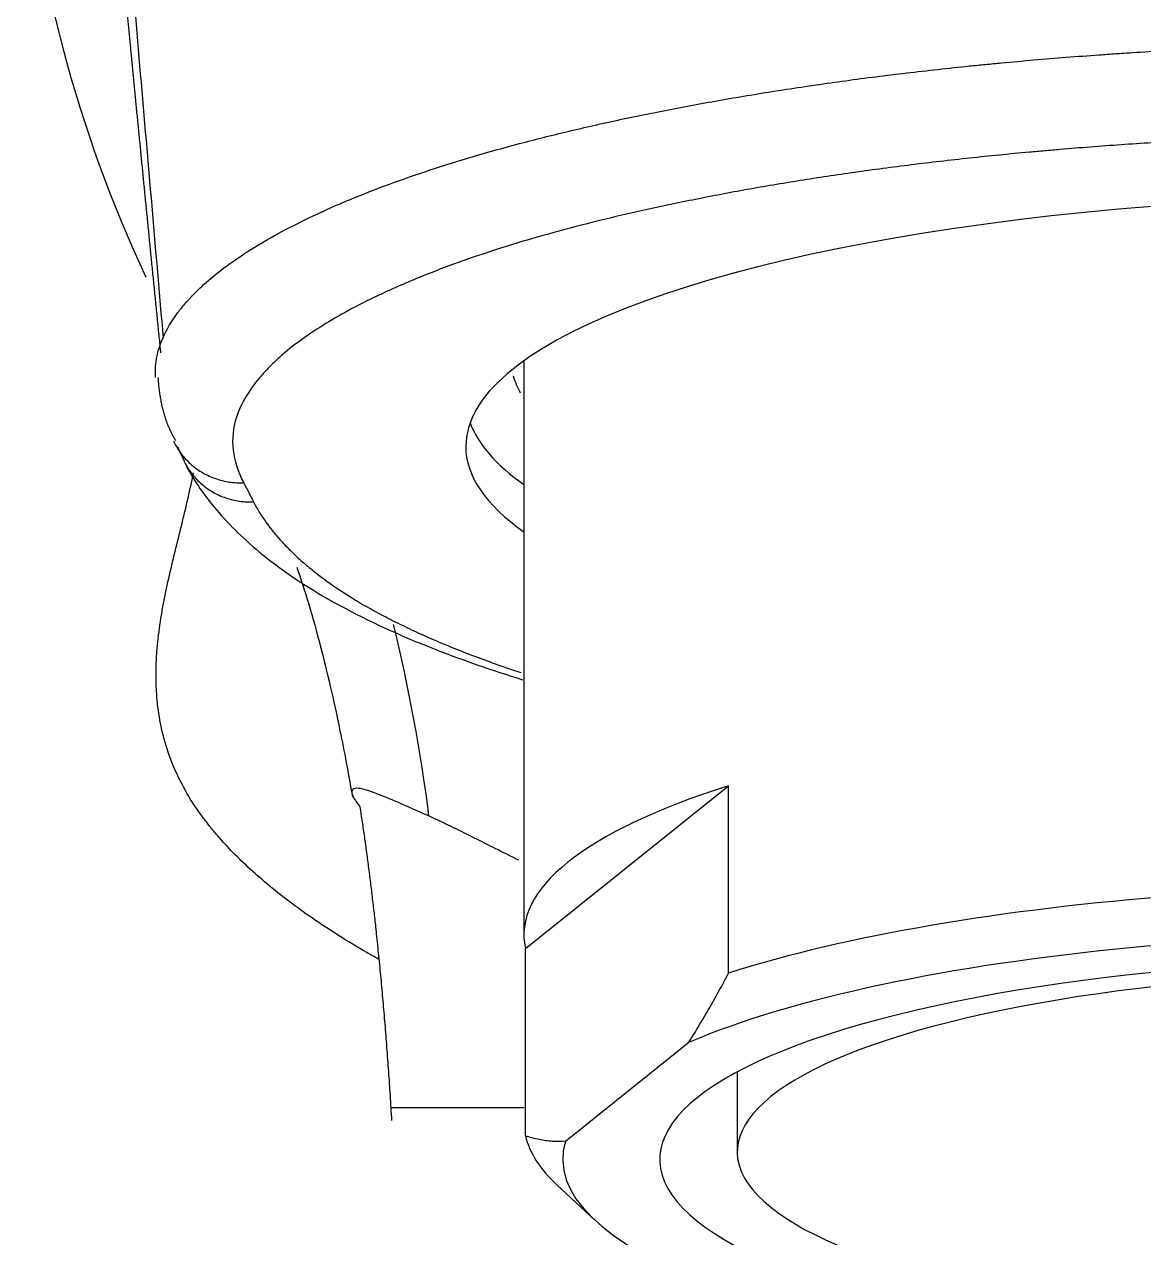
# Model space of a CAD drawing. Extents: x 900 to 2324, y -1513 to 827.
# Drawn here: x 1522.83 to 1537.26, y -1013.33 to -997.69 of the extents above; entities that cross this region are included whole.
import ezdxf

# ---------------------------------------------------------------- set-up
doc = ezdxf.new("R2010")
doc.units = 0
doc.header["$LTSCALE"] = 4
doc.header["$MEASUREMENT"] = 0
doc.layers.add('1', color=7, linetype='CONTINUOUS')

msp = doc.modelspace()

# ---------------------------------------------------------------- linework, layer by layer
at = {"layer": '1', "color": 7, "linetype": 'Continuous', "lineweight": -3}
for p, q in [((1529.269, -1002.026), (1529.269, -1009.424)), ((1529.289, -1009.603), (1531.906, -1007.504)), ((1531.906, -1009.919), (1531.906, -1007.504)), ((1529.289, -1012.018), (1529.289, -1009.603)), ((1529.805, -1012.087), (1531.39, -1010.816)), ((1532.019, -1011.193), (1532.019, -1012.225)), ((1529.698, -1012.653), (1530.18, -1013.102))]:
    msp.add_line(p, q, dxfattribs=at)
for centre, major_axis, start_param, end_param in [((1541.019, -1003.129), (-12.5, 0), 2.793465, 6.283185), ((1541.019, -1002.519), (-12.5, 0), 0.094444, 0.348128), ((1541.019, -1003.129), (-12.5, 0), 0, 0.348128), ((1541.019, -1009.424), (-11.75, 0), 5.600011, 6.342289), ((1541.019, -1011.839), (-11.75, 0), 4.400353, 5.600011), ((1541.019, -1012.321), (-11.25, 0), 4.400353, 5.739693), ((1541.019, -1012.321), (-10, 0), 4.400353, 7.541946), ((1541.019, -1012.225), (-9, 0), 4.400353, 7.541946), ((1541.019, -1011.839), (-11.75, 0), 0.059103, 0.271274), ((1541.019, -1012.321), (-11.25, 0), 6.202606, 7.541946)]:
    msp.add_ellipse(centre, major_axis=major_axis, ratio=0.258819, start_param=start_param, end_param=end_param, dxfattribs=at)
for points, degree in [([(1523.444, -988.126), (1524.618, -1001.73)], 1), ([(1524.399, -1000.951), (1523.503, -999.039), (1522.999, -997.039), (1522.829, -995.141)], 3), ([(1524.552, -1002.241), (1524.583, -1002.744), (1524.778, -1003.052)], 2), ([(1529.225, -1002.441), (1529.186, -1002.37), (1529.157, -1002.298), (1529.136, -1002.226)], 3), ([(1524.799, -1003.129), (1524.893, -1003.325)], 1), ([(1525.657, -1003.599), (1525.7, -1003.681), (1525.742, -1003.763), (1525.785, -1003.845)], 3), ([(1527.585, -1005.426), (1527.782, -1006.234), (1527.934, -1007.059), (1528.041, -1007.894)], 3), ([(1527.154, -1007.775), (1527.426, -1009.535), (1527.563, -1011.818)], 2), ([(1531.39, -1010.816), (1531.446, -1010.73), (1531.559, -1010.549), (1531.731, -1010.251), (1531.847, -1010.033), (1531.906, -1009.919)], 3), ([(1529.805, -1012.087), (1529.749, -1012.092), (1529.636, -1012.093), (1529.464, -1012.07), (1529.348, -1012.038), (1529.289, -1012.018)], 3)]:
    msp.add_open_spline(points, degree=degree, dxfattribs=at)
for points, knots in [([(1523.476, -989.992), (1523.477, -990.009), (1523.48, -990.044), (1523.485, -990.097), (1523.49, -990.152), (1523.494, -990.208), (1523.499, -990.266), (1523.505, -990.326), (1523.51, -990.387), (1523.515, -990.45), (1523.521, -990.515), (1523.526, -990.581), (1523.532, -990.649), (1523.538, -990.718), (1523.544, -990.789), (1523.55, -990.862), (1523.557, -990.936), (1523.563, -991.012), (1523.57, -991.09), (1523.577, -991.169), (1523.584, -991.25), (1523.591, -991.333), (1523.598, -991.417), (1523.606, -991.503), (1523.613, -991.59), (1523.621, -991.68), (1523.629, -991.771), (1523.637, -991.863), (1523.645, -991.958), (1523.654, -992.054), (1523.662, -992.151), (1523.671, -992.251), (1523.68, -992.352), (1523.689, -992.454), (1523.698, -992.559), (1523.707, -992.665), (1523.717, -992.773), (1523.727, -992.882), (1523.736, -992.993), (1523.746, -993.106), (1523.757, -993.221), (1523.767, -993.337), (1523.777, -993.455), (1523.788, -993.575), (1523.799, -993.697), (1523.81, -993.82), (1523.821, -993.945), (1523.833, -994.072), (1523.844, -994.2), (1523.856, -994.331), (1523.868, -994.463), (1523.88, -994.596), (1523.892, -994.732), (1523.905, -994.869), (1523.918, -995.008), (1523.931, -995.149), (1523.944, -995.292), (1523.957, -995.436), (1523.97, -995.583), (1523.984, -995.731), (1523.998, -995.881), (1524.012, -996.032), (1524.026, -996.186), (1524.041, -996.341), (1524.056, -996.498), (1524.071, -996.657), (1524.086, -996.818), (1524.101, -996.98), (1524.117, -997.145), (1524.132, -997.311), (1524.148, -997.479), (1524.165, -997.649), (1524.181, -997.821), (1524.198, -997.995), (1524.214, -998.171), (1524.232, -998.348), (1524.249, -998.528), (1524.266, -998.709), (1524.284, -998.892), (1524.302, -999.077), (1524.321, -999.264), (1524.339, -999.453), (1524.358, -999.644), (1524.377, -999.837), (1524.396, -1000.032), (1524.416, -1000.229), (1524.435, -1000.427), (1524.455, -1000.628), (1524.475, -1000.831), (1524.496, -1001.035), (1524.517, -1001.242), (1524.538, -1001.451), (1524.559, -1001.661), (1524.575, -1001.818), (1524.584, -1001.905), (1524.585, -1001.922)], [0, 0, 0, 0, 0.004365, 0.008863, 0.013496, 0.018262, 0.023162, 0.028197, 0.033366, 0.03867, 0.04411, 0.049684, 0.055394, 0.06124, 0.067222, 0.07334, 0.079594, 0.085985, 0.092513, 0.099178, 0.10598, 0.11292, 0.119998, 0.127214, 0.134568, 0.142061, 0.149692, 0.157463, 0.165373, 0.173423, 0.181613, 0.189944, 0.198415, 0.207026, 0.215779, 0.224674, 0.23371, 0.242888, 0.252209, 0.261673, 0.271279, 0.281029, 0.290923, 0.300961, 0.311144, 0.321471, 0.331944, 0.342562, 0.353326, 0.364237, 0.375294, 0.386498, 0.39785, 0.40935, 0.420998, 0.432795, 0.444741, 0.456836, 0.469082, 0.481478, 0.494024, 0.506723, 0.519572, 0.532575, 0.545729, 0.559037, 0.572499, 0.586115, 0.599885, 0.61381, 0.627891, 0.642128, 0.656522, 0.671072, 0.685781, 0.700647, 0.715672, 0.730857, 0.746201, 0.761705, 0.777371, 0.793197, 0.809186, 0.825337, 0.841652, 0.85813, 0.874772, 0.891579, 0.908552, 0.925691, 0.942997, 0.96047, 0.978111, 0.99592, 1, 1, 1, 1]), ([(1524.618, -1001.725), (1524.665, -1001.618), (1524.729, -1001.51), (1524.838, -1001.365), (1524.868, -1001.328), (1524.932, -1001.254), (1524.965, -1001.217), (1525.036, -1001.144), (1525.073, -1001.108), (1525.15, -1001.035), (1525.191, -1000.999), (1525.319, -1000.891), (1525.412, -1000.82), (1525.611, -1000.679), (1525.826, -1000.539), (1526.19, -1000.334), (1526.461, -1000.2), (1526.639, -1000.117), (1526.675, -1000.1), (1526.748, -1000.067), (1526.785, -1000.05), (1526.898, -1000.001), (1526.974, -999.969), (1527.208, -999.872), (1527.37, -999.809), (1527.874, -999.623), (1528.233, -999.505), (1528.809, -999.335), (1529.205, -999.224), (1529.625, -999.119), (1529.949, -999.042), (1530.113, -999.004), (1530.281, -998.966), (1530.393, -998.941), (1530.45, -998.929), (1530.734, -998.868), (1531.196, -998.774), (1531.912, -998.644), (1532.651, -998.523), (1533.159, -998.45), (1533.674, -998.379), (1533.936, -998.346), (1534.468, -998.283), (1534.738, -998.253), (1535.08, -998.218), (1535.149, -998.211), (1535.286, -998.198), (1535.493, -998.178), (1535.701, -998.159), (1536.119, -998.123), (1536.4, -998.101), (1536.754, -998.076), (1536.825, -998.071), (1536.968, -998.061), (1537.039, -998.057), (1537.253, -998.043), (1537.967, -998), (1538.688, -997.97), (1539.848, -997.937), (1540.431, -997.929), (1541.019, -997.929)], [0, 0, 0, 0, 0.052737, 0.052737, 0.070954, 0.070954, 0.08917, 0.08917, 0.107387, 0.107387, 0.125603, 0.125603, 0.162037, 0.162037, 0.19847, 0.234903, 0.271336, 0.271336, 0.280444, 0.280444, 0.289553, 0.289553, 0.307769, 0.307769, 0.344203, 0.344203, 0.417069, 0.417069, 0.453502, 0.489935, 0.489935, 0.508152, 0.51726, 0.51726, 0.526369, 0.526369, 0.562802, 0.599235, 0.635668, 0.672101, 0.672101, 0.708534, 0.708534, 0.744968, 0.744968, 0.754076, 0.754076, 0.763184, 0.781401, 0.781401, 0.817834, 0.817834, 0.826942, 0.826942, 0.836051, 0.836051, 0.854267, 0.927134, 0.927134, 1, 1, 1, 1]), ([(1541.019, -999.105), (1540.743, -999.105), (1540.193, -999.108), (1539.648, -999.119), (1538.834, -999.141), (1538.296, -999.163), (1537.496, -999.207), (1536.965, -999.24), (1536.44, -999.28), (1536.112, -999.308), (1536.047, -999.314), (1535.916, -999.325), (1535.851, -999.331), (1535.656, -999.349), (1535.526, -999.361), (1535.14, -999.399), (1534.886, -999.427), (1534.385, -999.484), (1534.139, -999.515), (1533.654, -999.58), (1533.176, -999.647), (1532.48, -999.758), (1531.806, -999.879), (1531.371, -999.966), (1531.104, -1000.022), (1531.051, -1000.033), (1530.945, -1000.056), (1530.787, -1000.091), (1530.632, -1000.126), (1530.327, -1000.197), (1529.932, -1000.295), (1529.559, -1000.398), (1529.016, -1000.555), (1528.678, -1000.666), (1528.203, -1000.839), (1528.051, -1000.897), (1527.831, -1000.988), (1527.759, -1001.018), (1527.653, -1001.064), (1527.618, -1001.079), (1527.549, -1001.11), (1527.379, -1001.188), (1527.091, -1001.329), (1526.748, -1001.521), (1526.546, -1001.652), (1526.358, -1001.784), (1526.271, -1001.851), (1526.15, -1001.952), (1526.112, -1001.986), (1526.038, -1002.055), (1526.003, -1002.089), (1525.937, -1002.158), (1525.89, -1002.21), (1525.846, -1002.262), (1525.818, -1002.297), (1525.804, -1002.314), (1525.685, -1002.472), (1525.609, -1002.612), (1525.519, -1002.893), (1525.505, -1003.034), (1525.537, -1003.316), (1525.583, -1003.457), (1525.657, -1003.599)], [0, 0, 0, 0, 0.03125, 0.0625, 0.0625, 0.125, 0.125, 0.15625, 0.1875, 0.1875, 0.195312, 0.195312, 0.203125, 0.203125, 0.21875, 0.21875, 0.25, 0.25, 0.28125, 0.28125, 0.3125, 0.34375, 0.375, 0.40625, 0.40625, 0.414062, 0.414062, 0.421875, 0.4375, 0.4375, 0.46875, 0.5, 0.5, 0.5625, 0.5625, 0.59375, 0.59375, 0.609375, 0.609375, 0.617187, 0.617187, 0.625, 0.65625, 0.6875, 0.71875, 0.71875, 0.75, 0.75, 0.765625, 0.765625, 0.78125, 0.78125, 0.796875, 0.804687, 0.804687, 0.8125, 0.8125, 0.875, 0.875, 0.9375, 0.9375, 1, 1, 1, 1]), ([(1524.52, -1002.24), (1524.512, -1002.109), (1524.529, -1001.979), (1524.584, -1001.808), (1524.599, -1001.766), (1524.618, -1001.725)], [0, 0, 0, 0, 0.759991, 0.759991, 1, 1, 1, 1]), ([(1524.753, -1003.06), (1524.757, -1003.069), (1524.761, -1003.077), (1524.792, -1003.139), (1524.824, -1003.189), (1524.898, -1003.283), (1524.939, -1003.327), (1525.03, -1003.405), (1525.079, -1003.44), (1525.183, -1003.5), (1525.239, -1003.525), (1525.353, -1003.565), (1525.413, -1003.58), (1525.534, -1003.598), (1525.595, -1003.601), (1525.657, -1003.599)], [0, 0, 0, 0, 0.026192, 0.026192, 0.188493, 0.188493, 0.350795, 0.350795, 0.513096, 0.513096, 0.675397, 0.675397, 0.837699, 0.837699, 1, 1, 1, 1]), ([(1524.891, -1003.326), (1524.893, -1003.331), (1524.895, -1003.336), (1524.925, -1003.393), (1524.957, -1003.443), (1525.03, -1003.535), (1525.072, -1003.578), (1525.162, -1003.655), (1525.211, -1003.69), (1525.315, -1003.749), (1525.37, -1003.774), (1525.484, -1003.813), (1525.543, -1003.827), (1525.663, -1003.844), (1525.724, -1003.848), (1525.785, -1003.845)], [0, 0, 0, 0, 0.014717, 0.014717, 0.178931, 0.178931, 0.343145, 0.343145, 0.507359, 0.507359, 0.671572, 0.671572, 0.835786, 0.835786, 1, 1, 1, 1]), ([(1524.919, -1003.385), (1525.022, -1003.578), (1525.287, -1003.964), (1525.935, -1004.593), (1526.844, -1005.188), (1527.995, -1005.716), (1528.856, -1006.014), (1529.25, -1006.137)], [0, 0, 0, 0, 0.171332, 0.352635, 0.588844, 0.82161, 1, 1, 1, 1]), ([(1527.395, -1009.74), (1527.344, -1009.711), (1527.294, -1009.683), (1526.989, -1009.508), (1526.756, -1009.36), (1526.33, -1009.066), (1526.137, -1008.919), (1525.789, -1008.628), (1525.634, -1008.484), (1525.428, -1008.27), (1525.364, -1008.199), (1525.274, -1008.094), (1525.231, -1008.041), (1525.183, -1007.98), (1525.16, -1007.95), (1525.148, -1007.935), (1525.143, -1007.928), (1525.141, -1007.925), (1525.141, -1007.925), (1525.141, -1007.925), (1525.14, -1007.924), (1525.139, -1007.923), (1525.058, -1007.815), (1524.987, -1007.707), (1524.8, -1007.383), (1524.708, -1007.166), (1524.581, -1006.727), (1524.546, -1006.505), (1524.52, -1006.059), (1524.529, -1005.833), (1524.568, -1005.492), (1524.584, -1005.378), (1524.614, -1005.206), (1524.625, -1005.149), (1524.647, -1005.034), (1524.659, -1004.976), (1524.721, -1004.688), (1524.779, -1004.457), (1524.893, -1003.996), (1524.95, -1003.766), (1525, -1003.516), (1525.005, -1003.494), (1525.009, -1003.471)], [0, 0, 0, 0, 0.011156, 0.011156, 0.06866, 0.06866, 0.126164, 0.126164, 0.183669, 0.183669, 0.212421, 0.212421, 0.226797, 0.233985, 0.237579, 0.239376, 0.240275, 0.240387, 0.240387, 0.240499, 0.240499, 0.240724, 0.241173, 0.298677, 0.298677, 0.413686, 0.413686, 0.528695, 0.528695, 0.643703, 0.643703, 0.701208, 0.701208, 0.72996, 0.72996, 0.758712, 0.758712, 0.873721, 0.873721, 0.988729, 0.988729, 1, 1, 1, 1]), ([(1525.783, -1003.846), (1525.795, -1003.867), (1525.807, -1003.889), (1525.831, -1003.932), (1525.844, -1003.954), (1525.87, -1003.997), (1525.884, -1004.019), (1525.913, -1004.062), (1525.928, -1004.083), (1526.004, -1004.191), (1526.074, -1004.277), (1526.191, -1004.404), (1526.233, -1004.447), (1526.298, -1004.51), (1526.32, -1004.531), (1526.366, -1004.574), (1526.389, -1004.595), (1526.461, -1004.658), (1526.511, -1004.699), (1526.616, -1004.783), (1526.671, -1004.824), (1526.841, -1004.947), (1526.964, -1005.029), (1527.164, -1005.15), (1527.232, -1005.19), (1527.339, -1005.249), (1527.376, -1005.269), (1527.449, -1005.309), (1527.486, -1005.328), (1527.6, -1005.387), (1527.678, -1005.425), (1527.838, -1005.502), (1527.921, -1005.54), (1528.09, -1005.615), (1528.176, -1005.652), (1528.354, -1005.725), (1528.445, -1005.762), (1528.724, -1005.87), (1528.918, -1005.94), (1529.158, -1006.021), (1529.194, -1006.033), (1529.23, -1006.045)], [0, 0, 0, 0, 0.027246, 0.027246, 0.054491, 0.054491, 0.081737, 0.081737, 0.108983, 0.108983, 0.217966, 0.217966, 0.272457, 0.272457, 0.299703, 0.299703, 0.326949, 0.326949, 0.38144, 0.38144, 0.435932, 0.435932, 0.544915, 0.544915, 0.599406, 0.599406, 0.626652, 0.626652, 0.653898, 0.653898, 0.708389, 0.708389, 0.76288, 0.76288, 0.817372, 0.817372, 0.871863, 0.871863, 0.980846, 0.980846, 1, 1, 1, 1]), ([(1526.341, -1004.687), (1526.444, -1004.98), (1526.631, -1005.607), (1526.868, -1006.614), (1527.006, -1007.346), (1527.06, -1007.652)], [0, 0, 0, 0, 0.425008, 0.774595, 1, 1, 1, 1]), ([(1528.041, -1007.894), (1528.004, -1007.877), (1527.682, -1007.734), (1527.35, -1007.589), (1527.127, -1007.529), (1527.05, -1007.544), (1527.048, -1007.591), (1527.058, -1007.621)], [0, 0, 0, 0, 0.050114, 0.439795, 0.634636, 0.829476, 1, 1, 1, 1]), ([(1527.058, -1007.621), (1527.06, -1007.625), (1527.075, -1007.664), (1527.108, -1007.716), (1527.152, -1007.773)], [0, 0, 0, 0, 0.112414, 1, 1, 1, 1]), ([(1529.204, -1008.465), (1529.098, -1008.413), (1528.803, -1008.265), (1528.457, -1008.09), (1528.187, -1007.961), (1528.077, -1007.91), (1528.041, -1007.894)], [0, 0, 0, 0, 0.23053, 0.672045, 0.892802, 1, 1, 1, 1]), ([(1529.274, -1011.657), (1529.126, -1011.657), (1528.986, -1011.657), (1528.775, -1011.657), (1528.698, -1011.657), (1528.548, -1011.657), (1528.475, -1011.657), (1528.337, -1011.657), (1528.271, -1011.657), (1528.195, -1011.657), (1528.18, -1011.657), (1528.15, -1011.657), (1528.136, -1011.657), (1528.093, -1011.657), (1528.065, -1011.657), (1527.933, -1011.657), (1527.845, -1011.657), (1527.704, -1011.657), (1527.65, -1011.657), (1527.575, -1011.657), (1527.555, -1011.657), (1527.55, -1011.657), (1527.55, -1011.657), (1527.551, -1011.657)], [0, 0, 0, 0, 0.135412, 0.135412, 0.218131, 0.218131, 0.30085, 0.30085, 0.383569, 0.383569, 0.404249, 0.404249, 0.424929, 0.424929, 0.466289, 0.466289, 0.631727, 0.631727, 0.797166, 0.797166, 0.962605, 0.962605, 1, 1, 1, 1])]:
    msp.add_open_spline(points, degree=3, knots=knots, dxfattribs=at)

doc.saveas('drawing.dxf')
